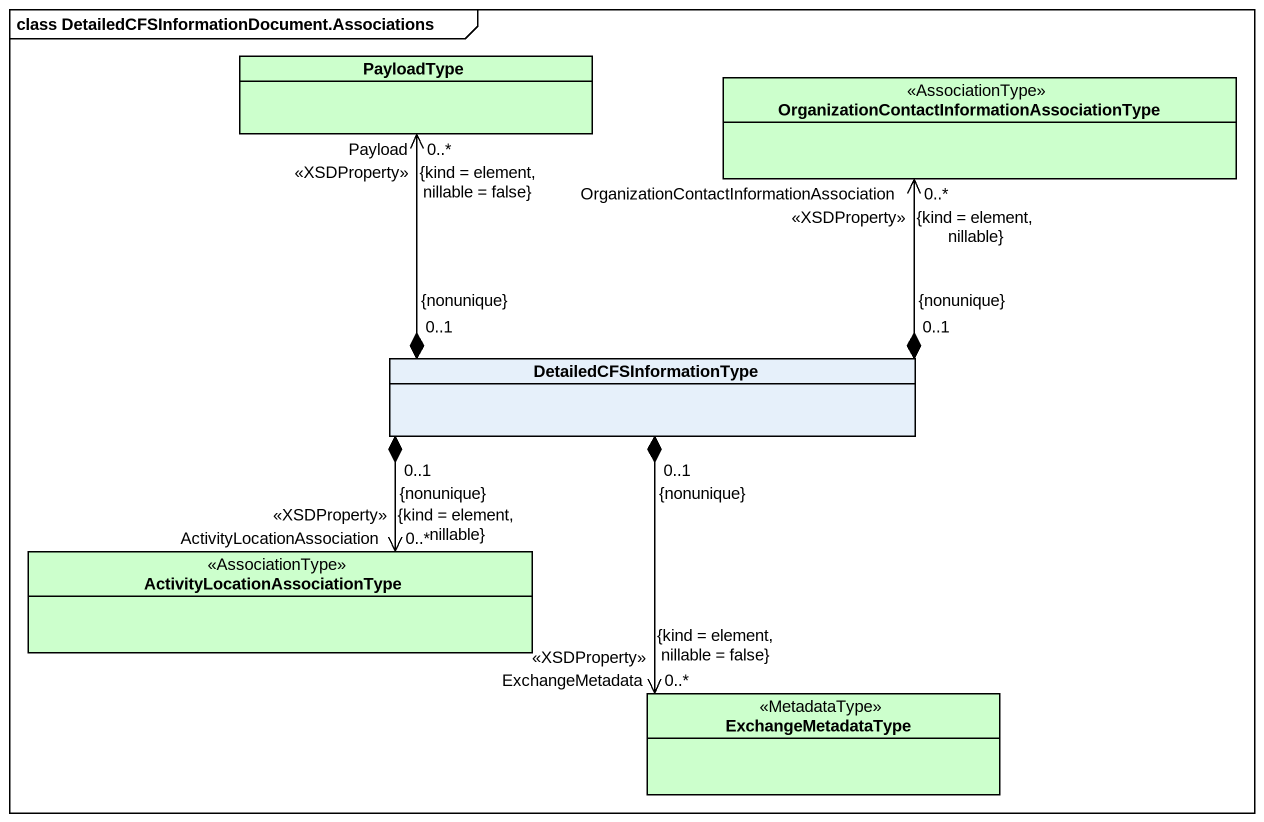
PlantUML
@startuml
mainframe class DetailedCFSInformationDocument.Associations
hide circle
hide empty members
class PayloadType #CCFFCC
class "OrganizationContactInformationAssociationType" as OrganizationContactInformati <<AssociationType>> #CCFFCC
class DetailedCFSInformationType
class "ActivityLocationAssociationType" as ActivityLocationAssociationT <<AssociationType>> #CCFFCC
class ExchangeMetadataType <<MetadataType>> #CCFFCC
DetailedCFSInformationType "0..1\n{nonunique}" *-up-> "Payload\n<<XSDProperty>>\n0..*\n{kind = element, nillable = false}" PayloadType
DetailedCFSInformationType "0..1\n{nonunique}" *-up-> "OrganizationContactInformationAssociation\n<<XSDProperty>>\n0..*\n{kind = element, nillable}" OrganizationContactInformati
DetailedCFSInformationType "0..1\n{nonunique}" *-left-> "ActivityLocationAssociation\n<<XSDProperty>>\n0..*\n{kind = element, nillable}" ActivityLocationAssociationT
DetailedCFSInformationType "0..1\n{nonunique}" *--> "ExchangeMetadata\n<<XSDProperty>>\n0..*\n{kind = element, nillable = false}" ExchangeMetadataType
@enduml
